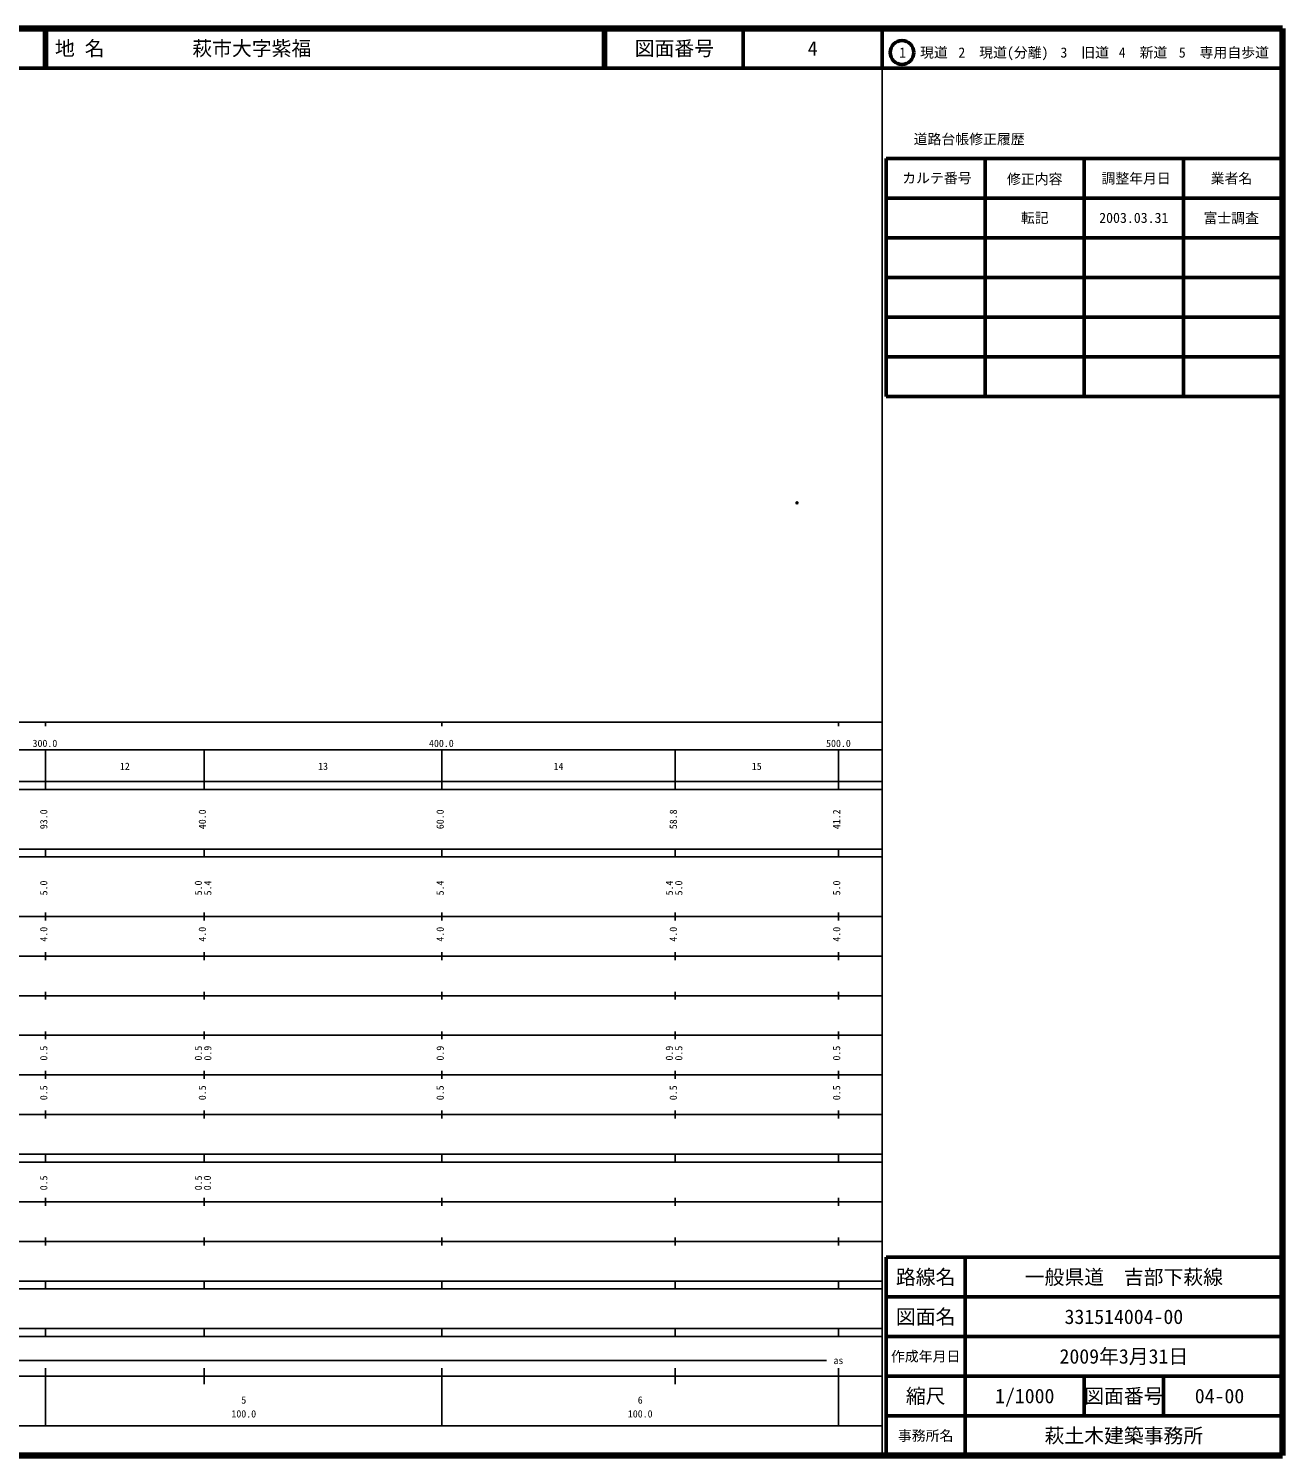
# Model space of a CAD drawing. Units: millimetres on the paper. Extents: x 40 to 680, y 20 to 380.
# Drawn here: x 363.7 to 680, y 20 to 380 of the extents above; entities that cross this region are included whole.
import ezdxf
from ezdxf.enums import TextEntityAlignment as Align

# ---------------------------------------------------------------- set-up
doc = ezdxf.new("R2010")
doc.units = ezdxf.units.MM
doc.header["$PDMODE"] = 32
doc.header["$PDSIZE"] = 0.5
for name, color, linetype, lineweight in [('M-BGD-RSTR', 2, 'Continuous', 50), ('M-TTL', 2, 'Continuous', 140), ('M-TTL-BAND', 7, 'Continuous', 25), ('M-TTL-FRAM', 2, 'Continuous', 50), ('M-TTL-LINE', 7, 'Continuous', 50)]:
    doc.layers.add(name, color=color, linetype=linetype, lineweight=lineweight)
doc.layers.add('M-OTRS', color=6, linetype='Continuous')
doc.layers.add('M-TTL-TXT', color=7, linetype='Continuous')
doc.styles.add('ＭＳ ゴシック', font='')
doc.styles.get('ＭＳ ゴシック').set_extended_font_data('MS Gothic')

msp = doc.modelspace()

# ---------------------------------------------------------------- linework, layer by layer
at = {"layer": 'M-BGD-RSTR'}
msp.add_line((580, 347.197), (580, 287.197), dxfattribs=at)
at = {"layer": 'M-OTRS'}
msp.add_point((557.546, 260.323), dxfattribs=at)
at = {"layer": 'M-TTL'}
for p, q in [((680, 380), (40, 380)), ((680, 20), (680, 380)), ((40, 20), (680, 20))]:
    msp.add_line(p, q, dxfattribs=at)
at = {"layer": 'M-TTL-BAND'}
for p, q in [((579, 20), (579, 370)), ((40, 205), (579, 205)), ((368, 205), (368, 204)), ((468, 205), (468, 204)), ((568, 205), (568, 204)), ((68, 198), (579, 198)), ((368, 188), (368, 198)), ((408, 188), (408, 198)), ((468, 188), (468, 198)), ((526.8, 188), (526.8, 198)), ((568, 188), (568, 198)), ((40, 190), (579, 190)), ((40, 188), (579, 188)), ((40, 173), (579, 173)), ((368, 171), (368, 173)), ((408, 171), (408, 173)), ((468, 171), (468, 173)), ((526.8, 171), (526.8, 173)), ((568, 171), (568, 173)), ((40, 171), (579, 171)), ((40, 156), (579, 156)), ((368, 155), (368, 157)), ((408, 155), (408, 157)), ((468, 155), (468, 157)), ((526.8, 155), (526.8, 157)), ((568, 155), (568, 157)), ((46, 146), (579, 146)), ((368, 145), (368, 147)), ((408, 145), (408, 147)), ((468, 145), (468, 147)), ((526.8, 145), (526.8, 147)), ((568, 145), (568, 147)), ((368, 135), (368, 137)), ((408, 135), (408, 137)), ((468, 135), (468, 137)), ((526.8, 135), (526.8, 137)), ((568, 135), (568, 137)), ((52, 136), (579, 136)), ((46, 126), (579, 126)), ((368, 125), (368, 127)), ((408, 125), (408, 127)), ((468, 125), (468, 127)), ((526.8, 125), (526.8, 127)), ((568, 125), (568, 127)), ((52, 116), (579, 116)), ((368, 115), (368, 117)), ((408, 115), (408, 117)), ((468, 115), (468, 117)), ((526.8, 115), (526.8, 117)), ((568, 115), (568, 117)), ((46, 106), (579, 106)), ((368, 105), (368, 107)), ((408, 105), (408, 107)), ((468, 105), (468, 107)), ((526.8, 105), (526.8, 107)), ((568, 105), (568, 107)), ((40, 96), (579, 96)), ((40, 94), (579, 94)), ((368, 94), (368, 96)), ((408, 94), (408, 96)), ((468, 94), (468, 96)), ((526.8, 94), (526.8, 96)), ((568, 94), (568, 96)), ((49, 84), (579, 84)), ((368, 83), (368, 85)), ((408, 83), (408, 85)), ((468, 83), (468, 85)), ((526.8, 83), (526.8, 85)), ((568, 83), (568, 85)), ((40, 74), (579, 74)), ((368, 73), (368, 75)), ((408, 73), (408, 75)), ((468, 73), (468, 75)), ((526.8, 73), (526.8, 75)), ((568, 73), (568, 75)), ((40, 64), (579, 64)), ((40, 62), (579, 62)), ((368, 62), (368, 64)), ((408, 62), (408, 64)), ((468, 62), (468, 64)), ((526.8, 62), (526.8, 64)), ((568, 62), (568, 64)), ((40, 52), (579, 52)), ((368, 50), (368, 52)), ((408, 50), (408, 52)), ((468, 50), (468, 52)), ((526.8, 50), (526.8, 52)), ((568, 50), (568, 52)), ((40, 50), (579, 50)), ((71, 44), (565, 44)), ((40, 40), (579, 40)), ((368, 27.5), (368, 42)), ((408, 38), (408, 42)), ((468, 27.5), (468, 42)), ((526.8, 38), (526.8, 42)), ((568, 27.5), (568, 42)), ((68, 27.5), (579, 27.5))]:
    msp.add_line(p, q, dxfattribs=at)
at = {"layer": 'M-TTL-FRAM'}
for p, q in [((580, 347.197), (680, 347.197)), ((580, 287.197), (680, 287.197)), ((680, 70), (580, 70)), ((580, 70), (580, 20))]:
    msp.add_line(p, q, dxfattribs=at)
at = {"layer": 'M-TTL-LINE'}
for p, q in [((367.75, 380), (367.75, 370)), ((368.25, 380), (368.25, 370)), ((508.747, 380), (508.747, 370)), ((509.247, 380), (509.247, 370)), ((543.997, 380), (543.997, 370)), ((579, 380), (579, 370)), ((40, 370), (680, 370)), ((605, 347.197), (605, 287.197)), ((630, 347.197), (630, 287.197)), ((655, 347.197), (655, 287.197)), ((580, 337.197), (680, 337.197)), ((580, 327.197), (680, 327.197)), ((580, 317.197), (680, 317.197)), ((580, 307.197), (680, 307.197)), ((580, 297.197), (680, 297.197)), ((600, 70), (600, 20)), ((680, 60), (580, 60)), ((680, 50), (580, 50)), ((680, 40), (580, 40)), ((630, 40), (630, 30)), ((650, 40), (650, 30)), ((680, 30), (580, 30))]:
    msp.add_line(p, q, dxfattribs=at)
msp.add_circle((584.031, 373.958), 3, dxfattribs=at)

# ---------------------------------------------------------------- texts
at = {"layer": 'M-TTL-BAND', "style": 'ＭＳ ゴシック'}
for s, p in [('300.0', (367.844, 198.195)), ('400.0', (467.844, 198.195)), ('500.0', (568, 198.195)), ('12', (388, 192.405)), ('13', (438, 192.405)), ('14', (497.4, 192.405)), ('15', (547.4, 192.405)), ('as', (568, 42.5)), ('5', (418, 32.523)), ('6', (518, 32.523)), ('100.0', (418, 29.033)), ('100.0', (518, 29.033))]:
    msp.add_text(s, height=1.833, dxfattribs=at).set_placement(p, align=Align.BOTTOM_CENTER)
for s, p in [('93.0', (369, 180.5)), ('40.0', (409, 180.5)), ('60.0', (469, 180.5)), ('58.8', (527.8, 180.5)), ('41.2', (569, 180.5)), ('5.0', (369, 163.174)), ('5.0', (408, 163.174)), ('5.4', (410.37, 163.174)), ('5.4', (469, 163.174)), ('5.4', (526.8, 163.174)), ('5.0', (529.17, 163.174)), ('5.0', (569, 163.174)), ('4.0', (369, 151.5)), ('4.0', (409, 151.5)), ('4.0', (469, 151.5)), ('4.0', (527.8, 151.5)), ('4.0', (569, 151.5)), ('0.5', (369, 121.5)), ('0.5', (408, 121.5)), ('0.9', (410.37, 121.5)), ('0.9', (469, 121.5)), ('0.9', (526.8, 121.5)), ('0.5', (529.17, 121.5)), ('0.5', (569, 121.5)), ('0.5', (369, 111.5)), ('0.5', (409, 111.5)), ('0.5', (469, 111.5)), ('0.5', (527.8, 111.5)), ('0.5', (569, 111.5)), ('0.5', (369, 88.764)), ('0.5', (408, 88.764)), ('0.0', (410.276, 88.764))]:
    msp.add_text(s, height=1.833, rotation=90, dxfattribs=at).set_placement(p, align=Align.BOTTOM_CENTER)
at = {"layer": 'M-TTL-TXT', "style": 'ＭＳ ゴシック'}
for s, p in [('地 名', (370.38, 375)), ('萩市大字紫福', (405.024, 375))]:
    msp.add_text(s, height=3.666, dxfattribs=at).set_placement(p, align=Align.MIDDLE_LEFT)
for s, height, p in [('図面番号', 3.666, (526.622, 375)), ('4', 3.666, (561.497, 375)), ('1\u3000現道', 2.566, (589.448, 373.958)), ('2\u3000現道(分離)', 2.566, (609.619, 373.958)), ('3\u3000旧道', 2.566, (630.121, 373.958)), ('4\u3000新道', 2.566, (644.824, 373.958)), ('5\u3000専用自歩道', 2.566, (665.228, 373.958)), ('道路台帳修正履歴', 2.566, (600.968, 352.113)), ('カルテ番号', 2.566, (592.839, 342.277)), ('修正内容', 2.566, (617.509, 342.023)), ('調整年月日', 2.566, (643.089, 342.197)), ('業者名', 2.566, (667.134, 342.197)), ('転記', 2.566, (617.5, 332.245)), ('2003.03.31', 2.566, (642.5, 332.245)), ('富士調査', 2.566, (667.077, 332.189)), ('路線名', 3.666, (590, 65)), ('路線名', 3.666, (590, 65)), ('一般県道\u3000吉部下萩線', 3.666, (640, 65)), ('図面名', 3.666, (590, 55)), ('図面名', 3.666, (590, 55)), ('331514004-00', 3.666, (640, 55)), ('2009年3月31日', 3.666, (640, 45)), ('作成年月日', 2.566, (590, 45)), ('作成年月日', 2.566, (590, 45)), ('縮尺', 3.666, (590, 35)), ('縮尺', 3.666, (590, 35)), ('1/1000', 3.666, (615, 35)), ('図面番号', 3.666, (640, 35)), ('図面番号', 3.666, (640, 35)), ('04-00', 3.666, (664.125, 35)), ('事務所名', 2.566, (590, 25)), ('事務所名', 2.566, (590, 25)), ('萩土木建築事務所', 3.666, (640, 25))]:
    msp.add_text(s, height=height, dxfattribs=at).set_placement(p, align=Align.MIDDLE_CENTER)

doc.saveas('drawing.dxf')
